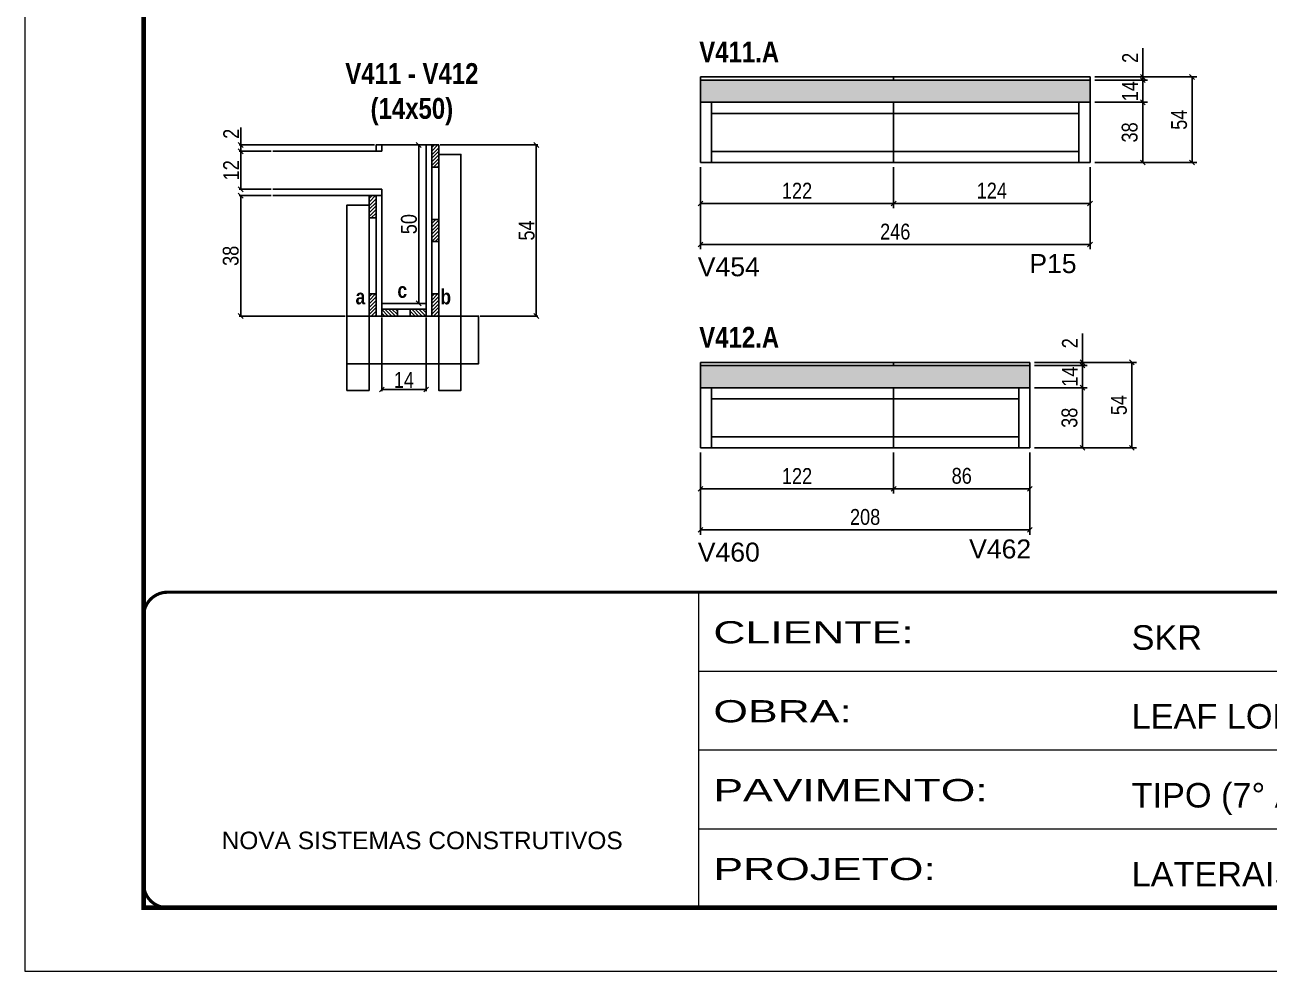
# Model space of a CAD drawing. Extents: x 3309 to 9563, y -2522 to 14608.
# Drawn here: x 8078 to 8863, y 12409 to 13007 of the extents above; entities that cross this region are included whole.
import ezdxf

# ---------------------------------------------------------------- set-up
doc = ezdxf.new("R2010")
doc.units = 0
doc.linetypes.add('CONTINUO', pattern=[0])
doc.linetypes.add('DASHED', pattern=[0.75, 0.5, -0.25])
for name, color, linetype in [('5', 5, 'Continuous'), ('COTA', 241, 'Continuous'), ('detalhes', 4, 'Continuous'), ('NOMENCLATURA', 7, 'Continuous'), ('Painéis', 200, 'Continuous'), ('SARR_2.2x7', 40, 'Continuous'), ('SARR_3.5x7', 81, 'Continuous')]:
    doc.layers.add(name, color=color, linetype=linetype)
for name, color, linetype, lineweight in [('CONCRETO', 251, 'Continuous', 25), ('Folhas', 255, 'Continuous', 9), ('SARRAFO DE PRESSAO', 251, 'DASHED', 9)]:
    doc.layers.add(name, color=color, linetype=linetype, lineweight=lineweight)
doc.styles.add('ARIAL', font='arial.ttf')
doc.styles.add('COTA TECNICA', font='techl___.ttf', dxfattribs={"height": 10})
doc.styles.add('COTA TECNICA 2X', font='techl___.ttf', dxfattribs={"height": 10})
doc.styles.get("Standard").update_dxf_attribs({"font": 'arial.ttf'})
doc.styles.add('TECNICA', font='techb___.ttf', dxfattribs={"height": 10})
doc.styles.add('Tecnologia', font='')
doc.styles.get('Tecnologia').set_extended_font_data('Forgotten Futurist')
doc.dimstyles.new('PAINEL', dxfattribs={"dimtxt": 10, "dimasz": 3, "dimexe": 3, "dimexo": 3, "dimgap": 3, "dimtad": 1, "dimdec": 1, "dimzin": 12, "dimdsep": 46, "dimtxsty": 'COTA TECNICA', "dimblk1": 'OBLIQUE', "dimblk2": 'OBLIQUE', "dimsah": 1, "dimcen": 0.9, "dimclrd": 4, "dimclre": 4, "dimclrt": 240, "dimadec": 1, "dimazin": 3, "dimtfac": 1, "dimtdec": 1, "dimtmove": 0, "dimatfit": 3, "dimfxl": 1, "dimtolj": 1, "dimtzin": 12, "dimarcsym": 0})
doc.dimstyles.new('SECAO', dxfattribs={"dimscale": 0.333333, "dimtxt": 5, "dimasz": 9, "dimexe": 3, "dimexo": 3, "dimgap": 3, "dimtad": 1, "dimdec": 1, "dimlfac": 0.5, "dimzin": 12, "dimdsep": 46, "dimtxsty": 'COTA TECNICA 2X', "dimblk1": 'OBLIQUE', "dimblk2": 'OBLIQUE', "dimsah": 1, "dimcen": 0.9, "dimclrd": 4, "dimclre": 4, "dimclrt": 240, "dimadec": 1, "dimazin": 3, "dimtfac": 1, "dimtdec": 1, "dimtmove": 0, "dimatfit": 3, "dimfxl": 1, "dimtolj": 1, "dimtzin": 12, "dimarcsym": 0})

# ---------------------------------------------------------------- blocks, each defined once
blk = doc.blocks.new('9999999999')
at = {"color": 30, "linetype": 'CONTINUO'}
for p, q in [((98564.56, 34230.21), (98564.56, 34429.45)), ((98564.56, 34379.64), (99583.98, 34379.64)), ((98564.56, 34329.83), (99487.98, 34329.83)), ((98564.56, 34280.02), (99487.98, 34280.02))]:
    blk.add_line(p, q, dxfattribs=at)
at = {"color": 30, "linetype": 'CONTINUO', "const_width": 2}
blk.add_lwpolyline([(99583.98, 34230.21), (99583.98, 34414.45, 0.414214), (99568.98, 34429.45), (98228.98, 34429.45, 0.414214), (98213.98, 34414.45), (98213.98, 34245.21, 0.414214), (98228.98, 34230.21), (99583.98, 34230.21)], format="xyb", dxfattribs=at)
at = {"layer": 'Folhas'}
blk.add_lwpolyline([(98138.98, 34190.21), (99623.98, 34190.21), (99623.98, 35240.21), (98138.98, 35240.21)], close=True, dxfattribs=at)
at = {"layer": 'Folhas', "color": 30, "const_width": 3}
blk.add_lwpolyline([(98213.98, 34230.21), (99583.98, 34230.21), (99583.98, 35200.21), (98213.98, 35200.21)], close=True, dxfattribs=at)
at = {"color": 7, "linetype": 'Continuous', "ltscale": 5, "style": 'ARIAL'}
for s, height, p in [('SKR', 15.483, (98837.68, 34393.13)), ('LEAF LOEFGREN', 15.4829, (98837.68, 34343.32)), ('TIPO (7° AO 21° PAVIMENTO)', 15.4829, (98837.68, 34293.51)), ('NOVA SISTEMAS CONSTRUTIVOS', 11.0592, (98263.19, 34267.21)), ('LATERAIS DE VIGAS', 15.4829, (98837.68, 34243.7))]:
    blk.add_text(s, height=height, dxfattribs=at).set_placement(p)
at = {"layer": 'Folhas', "color": 7, "style": 'Tecnologia', "width": 1.5}
for s, p in [('CLIENTE:', (98573.65, 34397.17)), ('OBRA:', (98573.65, 34347.31)), ('PAVIMENTO:', (98573.65, 34297.5)), ('PROJETO:', (98573.65, 34247.69))]:
    blk.add_text(s, height=14, dxfattribs=at).set_placement(p)
blk = doc.blocks.new('_Oblique')
at = {"color": 0, "linetype": 'ByBlock', "lineweight": -2}
blk.add_line((-0.5, -0.5), (0.5, 0.5), dxfattribs=at)
blk = doc.blocks.new('*D1327')
at = {"layer": 'COTA', "color": 4, "lineweight": -2, "transparency": 16777216}
for p, q in [((8233.45, 12898.93), (8213.1, 12898.93)), ((8214.1, 12898.93), (8214.1, 12822.93)), ((8280.15, 12822.93), (8213.1, 12822.93))]:
    blk.add_line(p, q, dxfattribs=at)
at = {"layer": 'Defpoints', "color": 0, "transparency": 16777216}
for p in [(8234.45, 12898.93), (8214.1, 12822.93), (8281.15, 12822.93, 0)]:
    blk.add_point(p, dxfattribs=at)
at = {"layer": 'COTA', "color": 4, "lineweight": -2, "transparency": 16777216, "xscale": 3, "yscale": 3, "zscale": 3}
for p, rotation in [((8214.1, 12898.93), 90), ((8214.1, 12822.93), 270)]:
    blk.add_blockref('_Oblique', p, dxfattribs=dict(at, rotation=rotation))
at = {"layer": 'COTA', "color": 240, "transparency": 16777216, "insert": (8207.86, 12860.93), "char_height": 10, "attachment_point": 5, "rotation": 90, "style": 'COTA TECNICA 2X'}
blk.add_mtext('\\A1;38', dxfattribs=at)
blk = doc.blocks.new('*D1328')
at = {"layer": 'COTA', "color": 4, "lineweight": -2, "transparency": 16777216}
for p, q in [((8330.15, 12930.93), (8325.48, 12930.93)), ((8326.48, 12830.93), (8326.48, 12930.93)), ((8330.15, 12830.93), (8325.48, 12830.93))]:
    blk.add_line(p, q, dxfattribs=at)
at = {"layer": 'Defpoints', "color": 0, "transparency": 16777216}
for p in [(8326.48, 12930.93), (8331.15, 12930.93), (8331.15, 12830.93)]:
    blk.add_point(p, dxfattribs=at)
at = {"layer": 'COTA', "color": 4, "lineweight": -2, "transparency": 16777216, "xscale": 3, "yscale": 3, "zscale": 3}
for p, rotation in [((8326.48, 12930.93), 90), ((8326.48, 12830.93), 270)]:
    blk.add_blockref('_Oblique', p, dxfattribs=dict(at, rotation=rotation))
at = {"layer": 'COTA', "color": 240, "transparency": 16777216, "insert": (8320.37, 12880.93), "char_height": 10, "attachment_point": 5, "rotation": 90, "style": 'COTA TECNICA 2X'}
blk.add_mtext('\\A1;50', dxfattribs=at)
blk = doc.blocks.new('*D1329')
at = {"layer": 'COTA', "color": 4, "lineweight": -2, "transparency": 16777216}
for p, q in [((8233.45, 12926.93), (8213.1, 12926.93)), ((8214.1, 12902.93), (8214.1, 12926.93)), ((8233.45, 12902.93), (8213.1, 12902.93))]:
    blk.add_line(p, q, dxfattribs=at)
at = {"layer": 'Defpoints', "color": 0, "transparency": 16777216}
for p in [(8214.1, 12926.93), (8234.45, 12926.93), (8234.45, 12902.93)]:
    blk.add_point(p, dxfattribs=at)
at = {"layer": 'COTA', "color": 4, "lineweight": -2, "transparency": 16777216, "xscale": 3, "yscale": 3, "zscale": 3}
for p, rotation in [((8214.1, 12926.93), 90), ((8214.1, 12902.93), 270)]:
    blk.add_blockref('_Oblique', p, dxfattribs=dict(at, rotation=rotation))
at = {"layer": 'COTA', "color": 240, "transparency": 16777216, "insert": (8208.05, 12914.93), "char_height": 10, "attachment_point": 5, "rotation": 90, "style": 'COTA TECNICA 2X'}
blk.add_mtext('\\A1;12', dxfattribs=at)
blk = doc.blocks.new('*D1330')
at = {"layer": 'COTA', "color": 4, "lineweight": -2, "transparency": 16777216}
for p, q in [((8303.15, 12821.93), (8303.15, 12775.48)), ((8331.15, 12821.93), (8331.15, 12775.48)), ((8303.15, 12776.48), (8331.15, 12776.48))]:
    blk.add_line(p, q, dxfattribs=at)
at = {"layer": 'Defpoints', "color": 0, "transparency": 16777216}
for p in [(8303.15, 12822.93), (8331.15, 12822.93), (8331.15, 12776.48)]:
    blk.add_point(p, dxfattribs=at)
at = {"layer": 'COTA', "color": 4, "lineweight": -2, "transparency": 16777216, "xscale": 3, "yscale": 3, "zscale": 3, "rotation": 180}
blk.add_blockref('_Oblique', (8303.15, 12776.48), dxfattribs=at)
at = {"layer": 'COTA', "color": 4, "lineweight": -2, "transparency": 16777216, "xscale": 3, "yscale": 3, "zscale": 3}
blk.add_blockref('_Oblique', (8331.15, 12776.48), dxfattribs=at)
at = {"layer": 'COTA', "color": 240, "transparency": 16777216, "insert": (8317.15, 12782.55), "char_height": 10, "attachment_point": 5, "style": 'COTA TECNICA 2X'}
blk.add_mtext('\\A1;14', dxfattribs=at)
blk = doc.blocks.new('*D1331')
at = {"layer": 'COTA', "color": 4, "lineweight": -2, "transparency": 16777216}
for p, q in [((8340.15, 12930.93), (8401.76, 12930.93)), ((8400.76, 12822.93), (8400.76, 12930.93)), ((8365.34, 12822.93), (8401.76, 12822.93))]:
    blk.add_line(p, q, dxfattribs=at)
at = {"layer": 'Defpoints', "color": 0, "transparency": 16777216}
for p in [(8339.15, 12930.93), (8400.76, 12930.93), (8364.34, 12822.93)]:
    blk.add_point(p, dxfattribs=at)
at = {"layer": 'COTA', "color": 4, "lineweight": -2, "transparency": 16777216, "xscale": 3, "yscale": 3, "zscale": 3}
for p, rotation in [((8400.76, 12930.93), 90), ((8400.76, 12822.93), 270)]:
    blk.add_blockref('_Oblique', p, dxfattribs=dict(at, rotation=rotation))
at = {"layer": 'COTA', "color": 240, "transparency": 16777216, "insert": (8394.65, 12876.93), "char_height": 10, "attachment_point": 5, "rotation": 90, "style": 'COTA TECNICA 2X'}
blk.add_mtext('\\A1;54', dxfattribs=at)
blk = doc.blocks.new('*D1332')
at = {"layer": 'COTA', "color": 4, "lineweight": -2, "transparency": 16777216}
for p, q in [((8214.1, 12930.93), (8214.1, 12942.04)), ((8298.55, 12930.93), (8213.1, 12930.93)), ((8214.1, 12926.93), (8214.1, 12930.93)), ((8233.45, 12926.93), (8213.1, 12926.93))]:
    blk.add_line(p, q, dxfattribs=at)
at = {"layer": 'Defpoints', "color": 0, "transparency": 16777216}
for p in [(8214.1, 12930.93), (8299.55, 12930.93), (8234.45, 12926.93)]:
    blk.add_point(p, dxfattribs=at)
at = {"layer": 'COTA', "color": 4, "lineweight": -2, "transparency": 16777216, "xscale": 3, "yscale": 3, "zscale": 3}
for p, rotation in [((8214.1, 12930.93), 90), ((8214.1, 12926.93), 270)]:
    blk.add_blockref('_Oblique', p, dxfattribs=dict(at, rotation=rotation))
at = {"layer": 'COTA', "color": 240, "transparency": 16777216, "insert": (8208.1, 12937.98), "char_height": 10, "attachment_point": 5, "rotation": 90, "style": 'COTA TECNICA 2X'}
blk.add_mtext('\\A1;2', dxfattribs=at)
blk = doc.blocks.new('*D1333')
at = {"layer": 'COTA', "color": 4, "lineweight": -2, "transparency": 16777216}
for p, q in [((8504.33, 12916.87), (8504.33, 12865.05)), ((8750.33, 12916.87), (8750.33, 12865.05)), ((8504.33, 12868.05), (8750.33, 12868.05))]:
    blk.add_line(p, q, dxfattribs=at)
at = {"layer": 'Defpoints', "color": 0, "transparency": 16777216}
for p in [(8504.33, 12919.87), (8750.33, 12919.87), (8750.33, 12868.05)]:
    blk.add_point(p, dxfattribs=at)
at = {"layer": 'COTA', "color": 4, "lineweight": -2, "transparency": 16777216, "xscale": 3, "yscale": 3, "zscale": 3, "rotation": 180}
blk.add_blockref('_Oblique', (8504.33, 12868.05), dxfattribs=at)
at = {"layer": 'COTA', "color": 4, "lineweight": -2, "transparency": 16777216, "xscale": 3, "yscale": 3, "zscale": 3}
blk.add_blockref('_Oblique', (8750.33, 12868.05), dxfattribs=at)
at = {"layer": 'COTA', "color": 240, "transparency": 16777216, "insert": (8627.33, 12876.15), "char_height": 10, "attachment_point": 5, "style": 'COTA TECNICA'}
blk.add_mtext('\\A1;246', dxfattribs=at)
blk = doc.blocks.new('*D1334')
at = {"layer": 'COTA', "color": 4, "lineweight": -2, "transparency": 16777216}
for p, q in [((8504.33, 12916.87), (8504.33, 12891.04)), ((8626.33, 12916.87), (8626.33, 12891.04)), ((8504.33, 12894.04), (8626.33, 12894.04))]:
    blk.add_line(p, q, dxfattribs=at)
at = {"layer": 'Defpoints', "color": 0, "transparency": 16777216}
for p in [(8504.33, 12919.87), (8626.33, 12919.87), (8626.33, 12894.04)]:
    blk.add_point(p, dxfattribs=at)
at = {"layer": 'COTA', "color": 4, "lineweight": -2, "transparency": 16777216, "xscale": 3, "yscale": 3, "zscale": 3, "rotation": 180}
blk.add_blockref('_Oblique', (8504.33, 12894.04), dxfattribs=at)
at = {"layer": 'COTA', "color": 4, "lineweight": -2, "transparency": 16777216, "xscale": 3, "yscale": 3, "zscale": 3}
blk.add_blockref('_Oblique', (8626.33, 12894.04), dxfattribs=at)
at = {"layer": 'COTA', "color": 240, "transparency": 16777216, "insert": (8565.33, 12902.09), "char_height": 10, "attachment_point": 5, "style": 'COTA TECNICA'}
blk.add_mtext('\\A1;122', dxfattribs=at)
blk = doc.blocks.new('*D1335')
at = {"layer": 'COTA', "color": 4, "lineweight": -2, "transparency": 16777216}
for p, q in [((8626.33, 12916.87), (8626.33, 12891.04)), ((8750.33, 12916.87), (8750.33, 12891.04)), ((8626.33, 12894.04), (8750.33, 12894.04))]:
    blk.add_line(p, q, dxfattribs=at)
at = {"layer": 'Defpoints', "color": 0, "transparency": 16777216}
for p in [(8626.33, 12919.87), (8750.33, 12919.87), (8750.33, 12894.04)]:
    blk.add_point(p, dxfattribs=at)
at = {"layer": 'COTA', "color": 4, "lineweight": -2, "transparency": 16777216, "xscale": 3, "yscale": 3, "zscale": 3, "rotation": 180}
blk.add_blockref('_Oblique', (8626.33, 12894.04), dxfattribs=at)
at = {"layer": 'COTA', "color": 4, "lineweight": -2, "transparency": 16777216, "xscale": 3, "yscale": 3, "zscale": 3}
blk.add_blockref('_Oblique', (8750.33, 12894.04), dxfattribs=at)
at = {"layer": 'COTA', "color": 240, "transparency": 16777216, "insert": (8688.33, 12902.11), "char_height": 10, "attachment_point": 5, "style": 'COTA TECNICA'}
blk.add_mtext('\\A1;124', dxfattribs=at)
blk = doc.blocks.new('*D1336')
at = {"layer": 'COTA', "color": 4, "lineweight": -2, "transparency": 16777216}
for p, q in [((8753.33, 12957.87), (8786.62, 12957.87)), ((8783.62, 12919.87), (8783.62, 12957.87)), ((8753.33, 12919.87), (8786.62, 12919.87))]:
    blk.add_line(p, q, dxfattribs=at)
at = {"layer": 'Defpoints', "color": 0, "transparency": 16777216}
for p in [(8750.33, 12957.87), (8783.62, 12957.87), (8750.33, 12919.87)]:
    blk.add_point(p, dxfattribs=at)
at = {"layer": 'COTA', "color": 4, "lineweight": -2, "transparency": 16777216, "xscale": 3, "yscale": 3, "zscale": 3}
for p, rotation in [((8783.62, 12957.87), 90), ((8783.62, 12919.87), 270)]:
    blk.add_blockref('_Oblique', p, dxfattribs=dict(at, rotation=rotation))
at = {"layer": 'COTA', "color": 240, "transparency": 16777216, "insert": (8775.38, 12938.87), "char_height": 10, "attachment_point": 5, "rotation": 90, "style": 'COTA TECNICA'}
blk.add_mtext('\\A1;38', dxfattribs=at)
blk = doc.blocks.new('*D1337')
at = {"layer": 'COTA', "color": 4, "lineweight": -2, "transparency": 16777216}
for p, q in [((8753.33, 12971.87), (8786.62, 12971.87)), ((8783.62, 12957.87), (8783.62, 12971.87)), ((8753.33, 12957.87), (8786.62, 12957.87))]:
    blk.add_line(p, q, dxfattribs=at)
at = {"layer": 'Defpoints', "color": 0, "transparency": 16777216}
for p in [(8750.33, 12971.87), (8783.62, 12971.87), (8750.33, 12957.87)]:
    blk.add_point(p, dxfattribs=at)
at = {"layer": 'COTA', "color": 4, "lineweight": -2, "transparency": 16777216, "xscale": 3, "yscale": 3, "zscale": 3}
for p, rotation in [((8783.62, 12971.87), 90), ((8783.62, 12957.87), 270)]:
    blk.add_blockref('_Oblique', p, dxfattribs=dict(at, rotation=rotation))
at = {"layer": 'COTA', "color": 240, "transparency": 16777216, "insert": (8775.54, 12964.87), "char_height": 10, "attachment_point": 5, "rotation": 90, "style": 'COTA TECNICA'}
blk.add_mtext('\\A1;14', dxfattribs=at)
blk = doc.blocks.new('*D1338')
at = {"layer": 'COTA', "color": 4, "lineweight": -2, "transparency": 16777216}
for p, q in [((8783.62, 12973.87), (8783.62, 12991.98)), ((8753.33, 12973.87), (8786.62, 12973.87)), ((8753.33, 12971.87), (8786.62, 12971.87)), ((8783.62, 12971.87), (8783.62, 12973.87)), ((8783.62, 12971.87), (8783.62, 12968.87))]:
    blk.add_line(p, q, dxfattribs=at)
at = {"layer": 'Defpoints', "color": 0, "transparency": 16777216}
for p in [(8750.33, 12973.87), (8750.33, 12971.87), (8783.62, 12973.87)]:
    blk.add_point(p, dxfattribs=at)
at = {"layer": 'COTA', "color": 4, "lineweight": -2, "transparency": 16777216, "xscale": 3, "yscale": 3, "zscale": 3}
for p, rotation in [((8783.62, 12973.87), 270), ((8783.62, 12971.87), 90)]:
    blk.add_blockref('_Oblique', p, dxfattribs=dict(at, rotation=rotation))
at = {"layer": 'COTA', "color": 240, "transparency": 16777216, "insert": (8775.62, 12985.93), "char_height": 10, "attachment_point": 5, "rotation": 90, "style": 'COTA TECNICA'}
blk.add_mtext('\\A1;2', dxfattribs=at)
blk = doc.blocks.new('*D1339')
at = {"layer": 'COTA', "color": 4, "lineweight": -2, "transparency": 16777216}
for p, q in [((8753.33, 12973.87), (8817.7, 12973.87)), ((8814.7, 12919.87), (8814.7, 12973.87)), ((8753.33, 12919.87), (8817.7, 12919.87))]:
    blk.add_line(p, q, dxfattribs=at)
at = {"layer": 'Defpoints', "color": 0, "transparency": 16777216}
for p in [(8750.33, 12973.87), (8814.7, 12973.87), (8750.33, 12919.87)]:
    blk.add_point(p, dxfattribs=at)
at = {"layer": 'COTA', "color": 4, "lineweight": -2, "transparency": 16777216, "xscale": 3, "yscale": 3, "zscale": 3}
for p, rotation in [((8814.7, 12973.87), 90), ((8814.7, 12919.87), 270)]:
    blk.add_blockref('_Oblique', p, dxfattribs=dict(at, rotation=rotation))
at = {"layer": 'COTA', "color": 240, "transparency": 16777216, "insert": (8806.59, 12946.87), "char_height": 10, "attachment_point": 5, "rotation": 90, "style": 'COTA TECNICA'}
blk.add_mtext('\\A1;54', dxfattribs=at)
blk = doc.blocks.new('*D1387')
at = {"layer": 'COTA', "color": 4, "lineweight": -2, "transparency": 16777216}
for p, q in [((8504.33, 12736.68), (8504.33, 12684.86)), ((8712.33, 12736.68), (8712.33, 12684.86)), ((8504.33, 12687.86), (8712.33, 12687.86))]:
    blk.add_line(p, q, dxfattribs=at)
at = {"layer": 'Defpoints', "color": 0, "transparency": 16777216}
for p in [(8504.33, 12739.68), (8712.33, 12739.68), (8712.33, 12687.86)]:
    blk.add_point(p, dxfattribs=at)
at = {"layer": 'COTA', "color": 4, "lineweight": -2, "transparency": 16777216, "xscale": 3, "yscale": 3, "zscale": 3, "rotation": 180}
blk.add_blockref('_Oblique', (8504.33, 12687.86), dxfattribs=at)
at = {"layer": 'COTA', "color": 4, "lineweight": -2, "transparency": 16777216, "xscale": 3, "yscale": 3, "zscale": 3}
blk.add_blockref('_Oblique', (8712.33, 12687.86), dxfattribs=at)
at = {"layer": 'COTA', "color": 240, "transparency": 16777216, "insert": (8608.33, 12695.99), "char_height": 10, "attachment_point": 5, "style": 'COTA TECNICA'}
blk.add_mtext('\\A1;208', dxfattribs=at)
blk = doc.blocks.new('*D1388')
at = {"layer": 'COTA', "color": 4, "lineweight": -2, "transparency": 16777216}
for p, q in [((8504.33, 12736.68), (8504.33, 12710.85)), ((8626.33, 12736.68), (8626.33, 12710.85)), ((8504.33, 12713.85), (8626.33, 12713.85))]:
    blk.add_line(p, q, dxfattribs=at)
at = {"layer": 'Defpoints', "color": 0, "transparency": 16777216}
for p in [(8504.33, 12739.68), (8626.33, 12739.68), (8626.33, 12713.85)]:
    blk.add_point(p, dxfattribs=at)
at = {"layer": 'COTA', "color": 4, "lineweight": -2, "transparency": 16777216, "xscale": 3, "yscale": 3, "zscale": 3, "rotation": 180}
blk.add_blockref('_Oblique', (8504.33, 12713.85), dxfattribs=at)
at = {"layer": 'COTA', "color": 4, "lineweight": -2, "transparency": 16777216, "xscale": 3, "yscale": 3, "zscale": 3}
blk.add_blockref('_Oblique', (8626.33, 12713.85), dxfattribs=at)
at = {"layer": 'COTA', "color": 240, "transparency": 16777216, "insert": (8565.33, 12721.91), "char_height": 10, "attachment_point": 5, "style": 'COTA TECNICA'}
blk.add_mtext('\\A1;122', dxfattribs=at)
blk = doc.blocks.new('*D1389')
at = {"layer": 'COTA', "color": 4, "lineweight": -2, "transparency": 16777216}
for p, q in [((8626.33, 12736.68), (8626.33, 12710.85)), ((8712.33, 12736.68), (8712.33, 12710.85)), ((8626.33, 12713.85), (8712.33, 12713.85))]:
    blk.add_line(p, q, dxfattribs=at)
at = {"layer": 'Defpoints', "color": 0, "transparency": 16777216}
for p in [(8626.33, 12739.68), (8712.33, 12739.68), (8712.33, 12713.85)]:
    blk.add_point(p, dxfattribs=at)
at = {"layer": 'COTA', "color": 4, "lineweight": -2, "transparency": 16777216, "xscale": 3, "yscale": 3, "zscale": 3, "rotation": 180}
blk.add_blockref('_Oblique', (8626.33, 12713.85), dxfattribs=at)
at = {"layer": 'COTA', "color": 4, "lineweight": -2, "transparency": 16777216, "xscale": 3, "yscale": 3, "zscale": 3}
blk.add_blockref('_Oblique', (8712.33, 12713.85), dxfattribs=at)
at = {"layer": 'COTA', "color": 240, "transparency": 16777216, "insert": (8669.33, 12721.97), "char_height": 10, "attachment_point": 5, "style": 'COTA TECNICA'}
blk.add_mtext('\\A1;86', dxfattribs=at)
blk = doc.blocks.new('*D1390')
at = {"layer": 'COTA', "color": 4, "lineweight": -2, "transparency": 16777216}
for p, q in [((8715.33, 12777.68), (8748.62, 12777.68)), ((8745.62, 12739.68), (8745.62, 12777.68)), ((8715.33, 12739.68), (8748.62, 12739.68))]:
    blk.add_line(p, q, dxfattribs=at)
at = {"layer": 'Defpoints', "color": 0, "transparency": 16777216}
for p in [(8712.33, 12777.68), (8745.62, 12777.68), (8712.33, 12739.68)]:
    blk.add_point(p, dxfattribs=at)
at = {"layer": 'COTA', "color": 4, "lineweight": -2, "transparency": 16777216, "xscale": 3, "yscale": 3, "zscale": 3}
for p, rotation in [((8745.62, 12777.68), 90), ((8745.62, 12739.68), 270)]:
    blk.add_blockref('_Oblique', p, dxfattribs=dict(at, rotation=rotation))
at = {"layer": 'COTA', "color": 240, "transparency": 16777216, "insert": (8737.38, 12758.68), "char_height": 10, "attachment_point": 5, "rotation": 90, "style": 'COTA TECNICA'}
blk.add_mtext('\\A1;38', dxfattribs=at)
blk = doc.blocks.new('*D1391')
at = {"layer": 'COTA', "color": 4, "lineweight": -2, "transparency": 16777216}
for p, q in [((8715.33, 12791.68), (8748.62, 12791.68)), ((8745.62, 12777.68), (8745.62, 12791.68)), ((8715.33, 12777.68), (8748.62, 12777.68))]:
    blk.add_line(p, q, dxfattribs=at)
at = {"layer": 'Defpoints', "color": 0, "transparency": 16777216}
for p in [(8712.33, 12791.68), (8745.62, 12791.68), (8712.33, 12777.68)]:
    blk.add_point(p, dxfattribs=at)
at = {"layer": 'COTA', "color": 4, "lineweight": -2, "transparency": 16777216, "xscale": 3, "yscale": 3, "zscale": 3}
for p, rotation in [((8745.62, 12791.68), 90), ((8745.62, 12777.68), 270)]:
    blk.add_blockref('_Oblique', p, dxfattribs=dict(at, rotation=rotation))
at = {"layer": 'COTA', "color": 240, "transparency": 16777216, "insert": (8737.54, 12784.68), "char_height": 10, "attachment_point": 5, "rotation": 90, "style": 'COTA TECNICA'}
blk.add_mtext('\\A1;14', dxfattribs=at)
blk = doc.blocks.new('*D1392')
at = {"layer": 'COTA', "color": 4, "lineweight": -2, "transparency": 16777216}
for p, q in [((8745.62, 12793.68), (8745.62, 12811.8)), ((8715.33, 12793.68), (8748.62, 12793.68)), ((8715.33, 12791.68), (8748.62, 12791.68)), ((8745.62, 12791.68), (8745.62, 12793.68)), ((8745.62, 12791.68), (8745.62, 12788.68))]:
    blk.add_line(p, q, dxfattribs=at)
at = {"layer": 'Defpoints', "color": 0, "transparency": 16777216}
for p in [(8712.33, 12793.68), (8712.33, 12791.68), (8745.62, 12793.68)]:
    blk.add_point(p, dxfattribs=at)
at = {"layer": 'COTA', "color": 4, "lineweight": -2, "transparency": 16777216, "xscale": 3, "yscale": 3, "zscale": 3}
for p, rotation in [((8745.62, 12793.68), 270), ((8745.62, 12791.68), 90)]:
    blk.add_blockref('_Oblique', p, dxfattribs=dict(at, rotation=rotation))
at = {"layer": 'COTA', "color": 240, "transparency": 16777216, "insert": (8737.62, 12805.74), "char_height": 10, "attachment_point": 5, "rotation": 90, "style": 'COTA TECNICA'}
blk.add_mtext('\\A1;2', dxfattribs=at)
blk = doc.blocks.new('*D1386')
at = {"layer": 'COTA', "color": 4, "lineweight": -2, "transparency": 16777216}
for p, q in [((8715.33, 12793.68), (8779.7, 12793.68)), ((8776.7, 12739.68), (8776.7, 12793.68)), ((8715.33, 12739.68), (8779.7, 12739.68))]:
    blk.add_line(p, q, dxfattribs=at)
at = {"layer": 'Defpoints', "color": 0, "transparency": 16777216}
for p in [(8712.33, 12793.68), (8776.7, 12793.68), (8712.33, 12739.68)]:
    blk.add_point(p, dxfattribs=at)
at = {"layer": 'COTA', "color": 4, "lineweight": -2, "transparency": 16777216, "xscale": 3, "yscale": 3, "zscale": 3}
for p, rotation in [((8776.7, 12793.68), 90), ((8776.7, 12739.68), 270)]:
    blk.add_blockref('_Oblique', p, dxfattribs=dict(at, rotation=rotation))
at = {"layer": 'COTA', "color": 240, "transparency": 16777216, "insert": (8768.59, 12766.68), "char_height": 10, "attachment_point": 5, "rotation": 90, "style": 'COTA TECNICA'}
blk.add_mtext('\\A1;54', dxfattribs=at)

msp = doc.modelspace()

# ---------------------------------------------------------------- hatches: boundary and pattern name
at = {"layer": 'COTA'}
h = msp.add_hatch(dxfattribs=at)
h.set_pattern_fill('AR-CONC', color=256, scale=0.03)
h.set_pattern_definition([(50, (0, 23.311), (5.4655401, -0.4781726), [0.5715, -6.2865]), (355, (0, 23.311), (-1.0573026, 5.7317054), [0.4572, -5.0292175]), (100.451445, (0.4555, 23.271), (4.4082374, 5.2535326), [0.4857003, -5.3427073]), (46.1842, (0, 24.835), (8.1323712, -1.2612698), [0.85725, -9.42975]), (96.63556, (0.678, 24.73), (7.122124, 7.4227837), [0.7285507, -8.0140682]), (351.18415, (0, 24.835), (7.122124, 7.4227837), [0.685799, -7.543792]), (21, (0.762, 24.454), (4.5484317, -3.067956), [0.5715, -6.2865]), (326, (0.762, 24.454), (1.8540609, 5.525639), [0.4572, -5.0292]), (71.451445, (1.141, 24.1984), (6.4024926, 2.457683), [0.4857003, -5.3426981]), (37.5, (0, 23.311), (0.0926581, 2.53665117), [0, -4.96824, 0, -5.1054, 0, -5.04825]), (7.5, (0, 23.311), (2.00458988, 3.00541724), [0, -2.91084, 0, -4.85394, 0, -1.92405]), (327.5, (-1.6993, 23.311), (4.06771786, -0.17186232), [0, -1.905, 0, -5.9436, 0, -7.8867]), (317.5, (-2.4613, 23.311), (4.44387544, 0.7627947), [0, -2.4765, 0, -3.94716, 0, -5.6007])])
h.paths.add_polyline_path([(8750.33, 12957.87), (8750.33, 12971.87), (8504.33, 12971.87), (8504.33, 12957.87)])
h = msp.add_hatch(dxfattribs=at)
h.set_pattern_fill('AR-CONC', color=256, scale=0.03)
h.set_pattern_definition([(50, (0, -156.877), (5.4655401, -0.4781726), [0.5715, -6.2865]), (355, (0, -156.877), (-1.0573026, 5.7317054), [0.4572, -5.0292175]), (100.451445, (0.4555, -156.917), (4.4082374, 5.2535326), [0.4857003, -5.3427073]), (46.1842, (0, -155.353), (8.1323712, -1.2612698), [0.85725, -9.42975]), (96.63556, (0.678, -155.458), (7.122124, 7.4227837), [0.7285507, -8.0140682]), (351.18415, (0, -155.353), (7.122124, 7.4227837), [0.685799, -7.543792]), (21, (0.762, -155.734), (4.5484317, -3.067956), [0.5715, -6.2865]), (326, (0.762, -155.734), (1.8540609, 5.525639), [0.4572, -5.0292]), (71.451445, (1.141, -155.9897), (6.4024926, 2.457683), [0.4857003, -5.3426981]), (37.5, (0, -156.877), (0.0926581, 2.53665117), [0, -4.96824, 0, -5.1054, 0, -5.04825]), (7.5, (0, -156.877), (2.00458988, 3.00541724), [0, -2.91084, 0, -4.85394, 0, -1.92405]), (327.5, (-1.6993, -156.877), (4.06771786, -0.17186232), [0, -1.905, 0, -5.9436, 0, -7.8867]), (317.5, (-2.4613, -156.877), (4.44387544, 0.7627947), [0, -2.4765, 0, -3.94716, 0, -5.6007])])
h.paths.add_polyline_path([(8712.33, 12777.68), (8712.33, 12791.68), (8504.33, 12791.68), (8504.33, 12777.68)])
at = {"layer": 'SARR_2.2x7'}
h = msp.add_hatch(dxfattribs=at)
h.set_pattern_fill('ANSI31', color=256, scale=0.5)
h.set_pattern_definition([(45, (-115227.018, -20304.6103), (-1.122532015, 1.122532015), [])])
h.paths.add_polyline_path([(8339.15, 12916.93), (8334.75, 12916.93), (8334.75, 12930.93), (8339.15, 12930.93)])
h = msp.add_hatch(dxfattribs=at)
h.set_pattern_fill('ANSI31', color=256, scale=0.5)
h.set_pattern_definition([(45, (-115217.018, -20336.6103), (-1.122532015, 1.122532015), [])])
h.paths.add_polyline_path([(8295.15, 12884.93), (8299.55, 12884.93), (8299.55, 12898.93), (8295.15, 12898.93)])
h = msp.add_hatch(dxfattribs=at)
h.set_pattern_fill('ANSI31', color=256, scale=0.5)
h.set_pattern_definition([(45, (-115227.018, -20395.2424), (-1.122532015, 1.122532015), [])])
h.paths.add_polyline_path([(8339.15, 12883.93), (8334.75, 12883.93), (8334.75, 12869.93), (8339.15, 12869.93)])
h = msp.add_hatch(dxfattribs=at)
h.set_pattern_fill('ANSI31', color=256, scale=0.5)
h.set_pattern_definition([(45, (-115217.018, -20398.6103), (-1.122532015, 1.122532015), [])])
h.paths.add_polyline_path([(8295.15, 12822.93), (8299.55, 12822.93), (8299.55, 12836.93), (8295.15, 12836.93)])
h = msp.add_hatch(dxfattribs=at)
h.set_pattern_fill('ANSI31', color=256, scale=0.5)
h.set_pattern_definition([(45, (-115227.018, -20398.6103), (-1.122532015, 1.122532015), [])])
h.paths.add_polyline_path([(8339.15, 12822.93), (8334.75, 12822.93), (8334.75, 12836.93), (8339.15, 12836.93)])
h = msp.add_hatch(dxfattribs=at)
h.set_pattern_fill('ANSI31', color=256, scale=0.5, angle=90)
h.set_pattern_definition([(135, (41538.6903, -110689.2413), (-1.122532015, -1.122532015), [])])
h.paths.add_polyline_path([(8313.15, 12822.93), (8313.15, 12827.33), (8303.15, 12827.33), (8303.15, 12822.93)])
h = msp.add_hatch(dxfattribs=at)
h.set_pattern_fill('ANSI31', color=256, scale=0.5, angle=90)
h.set_pattern_definition([(135, (41528.6903, -110689.2413), (-1.122532015, -1.122532015), [])])
h.paths.add_polyline_path([(8321.15, 12827.33), (8321.15, 12822.93), (8331.15, 12822.93), (8331.15, 12827.33)])

# ---------------------------------------------------------------- linework, layer by layer
at = {"layer": 'CONCRETO', "linetype": 'Continuous'}
for p, q in [((8331.15, 12930.93), (8299.55, 12930.93)), ((8303.15, 12926.93), (8234.45, 12926.93))]:
    msp.add_line(p, q, dxfattribs=at)
at = {"layer": 'COTA'}
for p, q in [((8504.33, 12957.87), (8504.33, 12971.87)), ((8750.33, 12957.87), (8750.33, 12971.87)), ((8504.33, 12777.68), (8504.33, 12791.68)), ((8712.33, 12777.68), (8712.33, 12791.68))]:
    msp.add_line(p, q, dxfattribs=at)
at = {"layer": 'Painéis', "linetype": 'ByBlock'}
for p, q in [((8504.33, 12973.87), (8504.33, 12971.87)), ((8750.33, 12973.87), (8504.33, 12973.87)), ((8504.33, 12971.87), (8750.33, 12971.87)), ((8626.33, 12973.87), (8626.33, 12971.87)), ((8750.33, 12971.87), (8750.33, 12973.87)), ((8750.33, 12957.87), (8504.33, 12957.87)), ((8504.33, 12957.87), (8504.33, 12919.87)), ((8626.33, 12957.87), (8626.33, 12919.87)), ((8750.33, 12919.87), (8750.33, 12957.87)), ((8504.33, 12919.87), (8750.33, 12919.87)), ((8504.33, 12793.68), (8504.33, 12791.68)), ((8712.33, 12793.68), (8504.33, 12793.68)), ((8504.33, 12791.68), (8712.33, 12791.68)), ((8626.33, 12793.68), (8626.33, 12791.68)), ((8712.33, 12791.68), (8712.33, 12793.68)), ((8712.33, 12777.68), (8504.33, 12777.68)), ((8504.33, 12777.68), (8504.33, 12739.68)), ((8626.33, 12777.68), (8626.33, 12739.68)), ((8712.33, 12739.68), (8712.33, 12777.68)), ((8504.33, 12739.68), (8712.33, 12739.68))]:
    msp.add_line(p, q, dxfattribs=at)
at = {"layer": 'Painéis', "linetype": 'Continuous'}
for points in [[(8303.15, 12926.93), (8299.55, 12926.93), (8299.55, 12930.93), (8303.15, 12930.93)], [(8334.75, 12822.93), (8334.75, 12930.93), (8331.15, 12930.93), (8331.15, 12822.93)], [(8299.55, 12822.93), (8299.55, 12898.93), (8303.15, 12898.93), (8303.15, 12822.93)], [(8331.15, 12830.93), (8303.15, 12830.93), (8303.15, 12827.33), (8331.15, 12827.33)]]:
    msp.add_lwpolyline(points, close=True, dxfattribs=at)
msp.add_lwpolyline([(8234.45, 12898.93), (8303.15, 12898.93), (8303.15, 12902.93), (8234.45, 12902.93)], dxfattribs=at)
at = {"layer": 'SARR_2.2x7', "linetype": 'Continuous'}
for p, q in [((8511.33, 12919.87), (8511.33, 12957.87)), ((8743.33, 12919.87), (8743.33, 12957.87)), ((8511.33, 12950.87), (8626.33, 12950.87)), ((8626.33, 12950.87), (8743.33, 12950.87)), ((8511.33, 12926.87), (8626.33, 12926.87)), ((8626.33, 12926.87), (8743.33, 12926.87)), ((8511.33, 12739.68), (8511.33, 12777.68)), ((8705.33, 12739.68), (8705.33, 12777.68)), ((8511.33, 12770.68), (8626.33, 12770.68)), ((8626.33, 12770.68), (8705.33, 12770.68)), ((8511.33, 12746.68), (8626.33, 12746.68)), ((8626.33, 12746.68), (8705.33, 12746.68))]:
    msp.add_line(p, q, dxfattribs=at)
at = {"layer": 'SARR_2.2x7'}
for points in [[(8334.75, 12930.93), (8334.75, 12916.93), (8339.15, 12916.93), (8339.15, 12930.93)], [(8299.55, 12898.93), (8299.55, 12884.93), (8295.15, 12884.93), (8295.15, 12898.93)], [(8334.75, 12869.93), (8334.75, 12883.93), (8339.15, 12883.93), (8339.15, 12869.93)], [(8299.55, 12836.93), (8299.55, 12822.93), (8295.15, 12822.93), (8295.15, 12836.93)], [(8334.75, 12836.93), (8334.75, 12822.93), (8339.15, 12822.93), (8339.15, 12836.93)], [(8303.15, 12827.33), (8313.15, 12827.33), (8313.15, 12822.93), (8303.15, 12822.93)], [(8331.15, 12827.33), (8321.15, 12827.33), (8321.15, 12822.93), (8331.15, 12822.93)]]:
    msp.add_lwpolyline(points, close=True, dxfattribs=at)
at = {"layer": 'SARR_3.5x7'}
for points in [[(8339.15, 12924.93), (8353.15, 12924.93), (8353.15, 12775.95), (8339.15, 12775.95)], [(8295.15, 12892.93), (8281.15, 12892.93), (8281.15, 12775.95), (8295.15, 12775.95)], [(8281.15, 12822.93), (8364.34, 12822.93), (8364.34, 12792.84), (8281.15, 12792.84)]]:
    msp.add_lwpolyline(points, close=True, dxfattribs=at)

# ---------------------------------------------------------------- block references
at = {"layer": 'SARRAFO DE PRESSAO', "color": 6, "linetype": 'ByBlock'}
msp.add_blockref('9999999999', (-90061.11, -21780.92), dxfattribs=at)

# ---------------------------------------------------------------- texts
at = {"layer": '5', "linetype": 'Continuous'}
for s, p in [('V454', (8502.71, 12848.04)), ('P15', (8712.01, 12850.04)), ('V460', (8502.71, 12667.85)), ('V462', (8674.01, 12669.85))]:
    msp.add_text(s, height=12, rotation=359.99996, dxfattribs=at).set_placement(p)
at = {"layer": 'detalhes', "style": 'TECNICA'}
for s, p in [('a', (8286.63, 12830.29)), ('c', (8313.07, 12834.4)), ('b', (8340.19, 12830.28))]:
    msp.add_text(s, height=9.6, dxfattribs=at).set_placement(p)
at = {"layer": 'NOMENCLATURA', "style": 'TECNICA'}
for s, p in [('V411.A', (8503.61, 12983.06)), ('V412.A', (8503.61, 12802.87))]:
    msp.add_text(s, height=13.2, dxfattribs=at).set_placement(p)
at = {"layer": 'NOMENCLATURA', "insert": (8322.18, 12982.62), "char_height": 13.2, "attachment_point": 2, "style": 'TECNICA'}
msp.add_mtext_dynamic_manual_height_columns('V411 - V412\\P(14x50)', width=300.2766, gutter_width=1, heights=[0], dxfattribs=at)

# ---------------------------------------------------------------- dimensions: what is measured, and where the dimension line sits
at = {"layer": 'COTA'}
for base, p1, p2, angle, dimstyle, picture, middle in [((8783.62, 12973.87), (8750.33, 12971.87), (8750.33, 12973.87), 90, 'PAINEL', '*D1338', (8775.62, 12985.93)), ((8814.7, 12973.87), (8750.33, 12919.87), (8750.33, 12973.87), 90, 'PAINEL', '*D1339', (8806.59, 12946.87)), ((8783.62, 12957.87), (8750.33, 12919.87), (8750.33, 12957.87), 90, 'PAINEL', '*D1336', (8775.38, 12938.87)), ((8214.1, 12930.93), (8234.45, 12926.93), (8299.55, 12930.93), 90, 'SECAO', '*D1332', (8208.1, 12937.98)), ((8400.76, 12930.93), (8364.34, 12822.93), (8339.15, 12930.93), 90, 'SECAO', '*D1331', (8394.65, 12876.93)), ((8214.1, 12926.93), (8234.45, 12902.93), (8234.45, 12926.93), 90, 'SECAO', '*D1329', (8208.05, 12914.93)), ((8750.33, 12868.05), (8504.33, 12919.87), (8750.33, 12919.87), 180, 'PAINEL', '*D1333', (8627.33, 12876.15)), ((8214.1, 12822.93), (8234.45, 12898.93), (8281.15, 12822.93), 90, 'SECAO', '*D1327', (8207.86, 12860.93)), ((8745.62, 12793.68), (8712.33, 12791.68), (8712.33, 12793.68), 90, 'PAINEL', '*D1392', (8737.62, 12805.74)), ((8776.7, 12793.68), (8712.33, 12739.68), (8712.33, 12793.68), 90, 'PAINEL', '*D1386', (8768.59, 12766.68)), ((8745.62, 12777.68), (8712.33, 12739.68), (8712.33, 12777.68), 90, 'PAINEL', '*D1390', (8737.38, 12758.68)), ((8712.33, 12687.86), (8504.33, 12739.68), (8712.33, 12739.68), 180, 'PAINEL', '*D1387', (8608.33, 12695.99))]:
    dim = msp.add_linear_dim(base=base, p1=p1, p2=p2, angle=angle, dimstyle=dimstyle, dxfattribs=at)
    dim.commit()
    dim.dimension.update_dxf_attribs({"geometry": picture, "text_midpoint": middle})
for base, p1, p2, dimstyle, picture, middle in [((8783.62, 12971.87), (8750.33, 12957.87), (8750.33, 12971.87), 'PAINEL', '*D1337', (8783.62, 12964.87)), ((8326.48, 12930.93), (8331.15, 12830.93), (8331.15, 12930.93), 'SECAO', '*D1328', (8326.48, 12880.93)), ((8745.62, 12791.68), (8712.33, 12777.68), (8712.33, 12791.68), 'PAINEL', '*D1391', (8745.62, 12784.68))]:
    dim = msp.add_linear_dim(base=base, p1=p1, p2=p2, angle=90, dimstyle=dimstyle, dxfattribs=at)
    dim.commit()
    dim.dimension.update_dxf_attribs({"geometry": picture, "text_midpoint": middle, "dimtype": 160})
for base, p1, p2, dimstyle, picture, middle in [((8626.33, 12894.04), (8504.33, 12919.87), (8626.33, 12919.87), 'PAINEL', '*D1334', (8565.33, 12902.09)), ((8331.15, 12776.48), (8303.15, 12822.93), (8331.15, 12822.93), 'SECAO', '*D1330', (8317.15, 12782.55)), ((8626.33, 12713.85), (8504.33, 12739.68), (8626.33, 12739.68), 'PAINEL', '*D1388', (8565.33, 12721.91))]:
    dim = msp.add_linear_dim(base=base, p1=p1, p2=p2, dimstyle=dimstyle, dxfattribs=at)
    dim.commit()
    dim.dimension.update_dxf_attribs({"geometry": picture, "text_midpoint": middle})
for base, p1, p2, picture, middle in [((8750.33, 12894.04), (8626.33, 12919.87), (8750.33, 12919.87), '*D1335', (8688.33, 12902.11)), ((8712.33, 12713.85), (8626.33, 12739.68), (8712.33, 12739.68), '*D1389', (8669.33, 12721.97))]:
    dim = msp.add_linear_dim(base=base, p1=p1, p2=p2, dimstyle='PAINEL', override={"dimtmove": 1}, dxfattribs=at)
    dim.commit()
    dim.dimension.update_dxf_attribs({"geometry": picture, "text_midpoint": middle})

doc.saveas('drawing.dxf')
